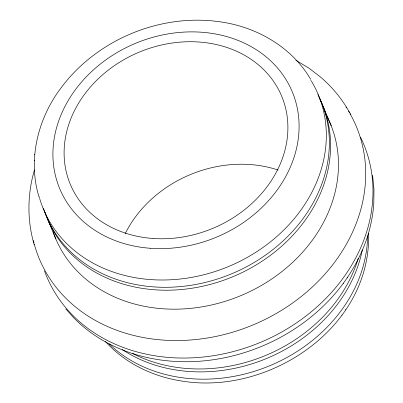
<?xml version="1.0" encoding="UTF-8"?>
<svg xmlns="http://www.w3.org/2000/svg" width="403" height="403" viewBox="0 0 403 403"><rect width="100%" height="100%" fill="white"/><g stroke="black" fill="none" stroke-linecap="round" stroke-linejoin="round"><path stroke-width="0.6" d="M310.436 78.938C292.397 48.335 259.467 28.558 224.904 22.593L224.557 22.533C162.585 11.652 95.662 39.202 59.181 90.438L58.979 90.715C37.323 120.774 27.968 160.706 38.915 196.624M34.361 160.762L34.396 160.213M34.739 154.833L34.774 154.294M34.472 169.9C27.328 194.135 26.961 220.436 34.215 244.692M367.143 237.634C370.725 226.572 373.017 215.086 373.793 203.475L373.969 189.309L372.594 175.285M367.007 238.077C338.691 321.906 244.022 373.077 158.011 359.592L157.679 359.536C140.854 356.867 124.396 351.718 109.238 343.91M105.395 341.472C124.93 363.179 152.631 376.528 181.29 380.956L181.622 381.011C269.315 395.681 371.324 327.422 368.604 233.402M347.522 277.45L347.724 277.163M341.91 315.201L342.107 314.929M345.648 309.917L345.855 309.63M343.205 283.556L343.396 283.284M295.822 60.218L309.237 68.339L320.612 77.094C332.908 87.607 343.215 100.418 350.801 114.709M108.825 343.694C98.534 338.324 88.872 331.745 80.207 324.017L74.842 318.964L65.795 308.905M323.347 106.931L331.241 125.887M47.952 220.003L55.846 238.959M311.448 81.169A148.863 124.134 -22.6 0 1 230.949 265.506A148.863 124.134 -22.6 0 1 39.786 198.921M39.625 198.367A148.863 124.134 -22.6 0 1 39.151 196.694M310.542 79.688A148.863 124.134 -22.6 0 1 311.146 80.676M317.856 94.534A148.863 124.134 -22.6 0 1 233.347 273.073A148.863 124.134 -22.6 0 1 44.632 211.706M44.436 211.162A148.863 124.134 -22.6 0 1 43.509 208.422M319.07 97.45A148.863 124.134 -22.6 0 1 234.561 275.99A148.863 124.134 -22.6 0 1 45.846 214.623M45.65 214.079A148.863 124.134 -22.6 0 1 45.086 212.436M326.964 116.412A148.863 124.134 -22.6 0 1 242.772 294.81A148.863 124.134 -22.6 0 1 53.931 234.123M53.735 233.579A148.863 124.134 -22.6 0 1 53.161 231.947M350.066 113.747A171.764 143.231 -22.6 0 1 252.308 325.231A171.764 143.231 -22.6 0 1 34.255 244.067M33.943 242.893A171.764 143.231 -22.6 0 1 33.353 240.531M345.945 107.002A171.764 143.231 -22.6 0 1 346.61 108.024M348.54 111.122A171.764 143.231 -22.6 0 1 349.461 112.694M360.478 137.146A171.764 143.231 -22.6 0 1 261.27 342.031A171.764 143.231 -22.6 0 1 44.456 270.826M358.277 258.278A148.863 124.134 -22.6 0 1 132.673 353.476M362.312 249.92A148.863 124.134 -22.6 0 1 266.645 358.469A148.863 124.134 -22.6 0 1 122.28 349.562M367.607 235.79A148.863 124.134 -22.6 0 1 270 365.627A148.863 124.134 -22.6 0 1 108.986 343.734M125.182 233.725A114.507 95.486 -22.6 0 1 278.125 170.056M153.004 238.48A114.507 95.486 -22.6 0 0 282.337 97.793A114.507 95.486 -22.6 0 0 92.65 84.484A114.507 95.486 -22.6 0 0 153.004 238.48M150.707 248.303A125.963 105.037 -22.6 0 0 292.971 93.546A125.963 105.037 -22.6 0 0 84.318 78.907A125.963 105.037 -22.6 0 0 150.707 248.303"/></g></svg>
